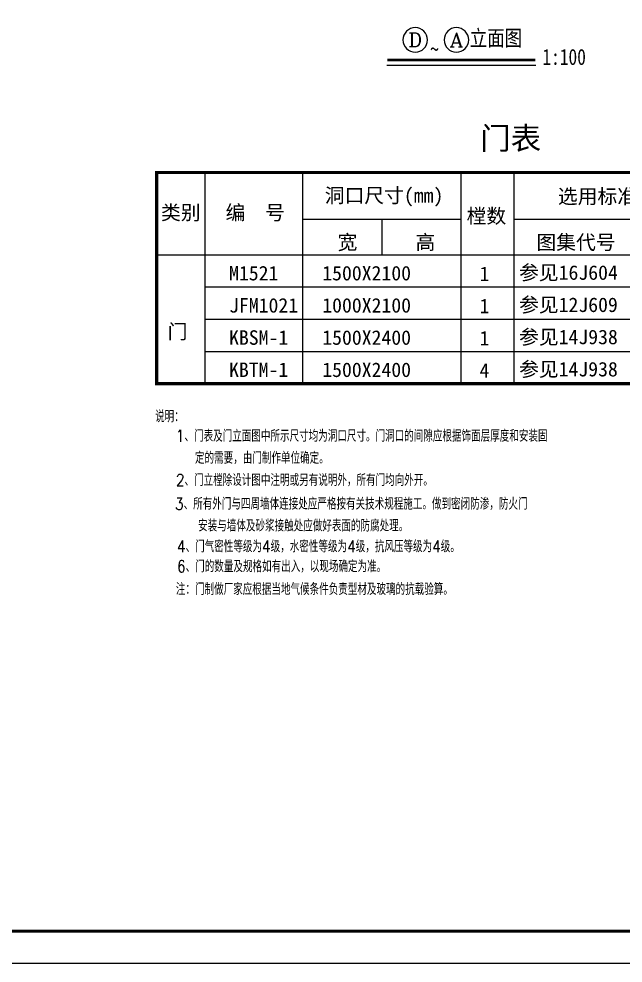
# Model space of a CAD drawing. Extents: x 5279878 to 5976284, y -275259 to -27697.
# Drawn here: x 5358558 to 5377455, y -275259 to -245701 of the extents above; entities that cross this region are included whole.
import ezdxf
from ezdxf.enums import TextEntityAlignment as Align

# ---------------------------------------------------------------- set-up
doc = ezdxf.new("R2010")
doc.units = 0
doc.header["$LTSCALE"] = 1000
doc.header["$MEASUREMENT"] = 0
doc.layers.get('0').update_dxf_attribs({"linetype": 'CONTINUOUS'})
for name, color, linetype in [('AXIS', 3, 'CONTINUOUS'), ('AXIS_TEXT', 7, 'CONTINUOUS'), ('DIM', 7, 'CONTINUOUS'), ('PUB_TEXT', 7, 'CONTINUOUS'), ('PUB_TITLE', 4, 'CONTINUOUS'), ('图名', 15, 'CONTINUOUS')]:
    doc.layers.add(name, color=color, linetype=linetype)
doc.styles.add('-宋体', font='', dxfattribs={"width": 0.8})
doc.styles.add('_TCH_AXIS', font='COMPLEX', dxfattribs={"bigfont": 'GBCBIG'})
doc.styles.add('COMPLEX', font='COMPLEX')
doc.styles.add('HZ1', font='txt.shx', dxfattribs={"bigfont": 'hzdx.shx'})
doc.styles.add('宋体', font='', dxfattribs={"width": 0.7})
doc.styles.get('-宋体').set_extended_font_data('SimSun')
doc.styles.get('宋体').set_extended_font_data('SimSun')

# ---------------------------------------------------------------- blocks, each defined once
blk = doc.blocks.new('_AXISO')
blk.add_circle((0, 0), 0.5)
at = {"layer": 'AXIS_TEXT', "style": 'COMPLEX', "width": 1.041667}
blk.add_attdef('A', text='', height=0.56, dxfattribs=at).set_placement((-0.25, -0.28), (0.25, -0.28), align=Align.FIT)

msp = doc.modelspace()

# ---------------------------------------------------------------- linework, layer by layer
at = {"layer": 'DIM', "color": 143}
for p, q in [((5364368.9, -250507.7), (5364368.9, -257117.6)), ((5367435.7, -257117.6), (5367435.7, -250507.7)), ((5372390.9, -257117.6), (5372390.9, -250507.7)), ((5374046.3, -257117.6), (5374046.3, -250507.7)), ((5367435.7, -251970.3), (5372390.9, -251970.3)), ((5369913.3, -251970.3), (5369913.3, -253085.6)), ((5374046.3, -251970.3), (5382645.3, -251970.3)), ((5362863.2, -253085.6), (5390666.7, -253085.6)), ((5364368.9, -254093.6), (5390666.7, -254093.6)), ((5364368.9, -255101.6), (5390666.7, -255101.6)), ((5364368.9, -255101.6), (5390666.7, -255101.6)), ((5364368.9, -255101.6), (5390666.7, -255101.6)), ((5364368.9, -255101.6), (5390666.7, -255101.6)), ((5364368.9, -255101.6), (5390666.7, -255101.6)), ((5364368.9, -256109.6), (5390666.7, -256109.6)), ((5362863.2, -257117.6), (5390666.7, -257117.6)), ((5362863.2, -257117.6), (5390666.7, -257117.6)), ((5364368.9, -257117.6), (5390666.7, -257117.6)), ((5364368.9, -257117.6), (5390666.7, -257117.6)), ((5364368.9, -257117.6), (5390666.7, -257117.6)), ((5364368.9, -257117.6), (5390666.7, -257117.6)), ((5364368.9, -257117.6), (5390666.7, -257117.6))]:
    msp.add_line(p, q, dxfattribs=at)
at = {"layer": 'PUB_TITLE', "color": 4}
msp.add_lwpolyline([(5315626.8, -275258.6), (5399726.8, -275258.6), (5399726.8, -215858.6), (5315626.8, -215858.6)], close=True, dxfattribs=at)
at = {"layer": 'PUB_TITLE', "color": 4, "const_width": 100}
msp.add_lwpolyline([(5318126.8, -274258.6), (5398726.8, -274258.6), (5398726.8, -216858.6), (5318126.8, -216858.6)], close=True, dxfattribs=at)
at = {"layer": 'PUB_TITLE', "const_width": 100.8}
msp.add_lwpolyline([(5362863.2, -250507.7), (5390666.7, -250507.7), (5390666.7, -257117.6), (5362863.2, -257117.6)], close=True, dxfattribs=at)
at = {"layer": '图名'}
msp.add_line((5370069.7, -247144.3), (5374726.4, -247144.3), dxfattribs=at)
at = {"layer": '图名', "const_width": 84}
msp.add_lwpolyline([(5370081.5, -246984.5), (5374714.6, -246984.5)], dxfattribs=at)

# ---------------------------------------------------------------- block references
at = {"layer": 'AXIS'}
ref = msp.add_blockref('_AXISO', (5370952.8, -246357.5), dxfattribs=dict(at, xscale=-768, yscale=768, zscale=768))
ref.add_attrib('A', 'D', dxfattribs={"layer": 'AXIS_TEXT', "height": 434.4, "style": '_TCH_AXIS', "width": 1.235294}).set_placement((5370735.5, -246574.7), (5371170, -246574.7), align=Align.FIT)
ref = msp.add_blockref('_AXISO', (5372241, -246357.5), dxfattribs=dict(at, xscale=-768, yscale=768, zscale=768))
ref.add_attrib('A', 'A', dxfattribs={"layer": 'AXIS_TEXT', "height": 434.4, "style": '_TCH_AXIS', "width": 1.166667}).set_placement((5372023.8, -246574.7), (5372458.2, -246574.7), align=Align.FIT)

# ---------------------------------------------------------------- texts
at = {"color": 4, "style": 'HZ1', "width": 0.85}
for s, p in [('说明：', (5362817.6, -258329.2, -35845)), ('1、门表及门立面图中所示尺寸均为洞口尺寸。门洞口的间隙应根据饰面层厚度和安装固', (5363467.2, -258939, -47793.3)), ('定的需要，由门制作单位确定。', (5364065.4, -259628.6, -47793.3)), ('2、门立樘除设计图中注明或另有说明外，所有门均向外开。', (5363467.2, -260322.1, -47793.3)), ('3、所有外门与四周墙体连接处应严格按有关技术规程施工。做到密闭防渗，防火门', (5363439.8, -261064.5, -35845)), ('安装与墙体及砂浆接触处应做好表面的防腐处理。', (5364164.1, -261748.7, -35845)), ('4、门气密性等级为4级，水密性等级为4级，抗风压等级为4级。', (5363502.3, -262399.2, -35845)), ('6、门的数量及规格如有出入，以现场确定为准。', (5363502.3, -263022.7, -35845)), ('注：门制做厂家应根据当地气候条件负责型材及玻璃的抗载验算。', (5363467.2, -263735.7, -47793.3))]:
    msp.add_text(s, height=370, dxfattribs=at).set_placement(p)
at = {"layer": 'PUB_TEXT', "linetype": 'Continuous', "style": '-宋体'}
for s, height, p in [('门表', 700, (5372982.5, -249787)), ('洞口尺寸(mm)', 453.6, (5368123.7, -251454.1)), ('选用标准图集及编号', 453.6, (5375416.3, -251482.9)), ('类别', 453.6, (5363001.9, -251989.4)), ('编  号', 453.6, (5365022.1, -251989.4)), ('樘数', 453.6, (5372560.8, -252096.6)), ('宽', 453.6, (5368525.4, -252918.3)), ('高', 453.6, (5370962.1, -252918.3)), ('图集代号', 453.6, (5374744.3, -252922)), ('1', 453.6, (5372965.2, -253907.1)), ('1', 453.6, (5372965.2, -254915.1)), ('门', 453.6, (5363210.2, -255713.7)), ('1', 453.6, (5372965.2, -255923.1)), ('4', 453.6, (5372965.2, -256931.1))]:
    msp.add_text(s, height=height, dxfattribs=at).set_placement(p)
at = {"layer": 'PUB_TEXT', "color": 4, "linetype": 'Continuous', "style": '-宋体'}
for s, p in [('M1521', (5365131.3, -253886.9)), ('1500X2100', (5368045.3, -253886.9)), ('JFM1021', (5365131.3, -254894.9)), ('1000X2100', (5368045.3, -254894.9)), ('KBSM-1', (5365131.3, -255902.9)), ('1500X2400', (5368045.3, -255902.9)), ('KBTM-1', (5365131.3, -256910.9)), ('1500X2400', (5368045.3, -256910.9))]:
    msp.add_text(s, height=453.6, dxfattribs=at).set_placement(p)
at = {"layer": 'PUB_TEXT', "color": 6, "linetype": 'Continuous', "style": '-宋体'}
for s, p in [('参见16J604', (5374200.7, -253868.9)), ('参见12J609', (5374200.7, -254876.9)), ('参见14J938', (5374200.7, -255884.9)), ('参见14J938', (5374200.7, -256892.9))]:
    msp.add_text(s, height=453.6, dxfattribs=at).set_placement(p)
at = {"layer": '图名', "style": '宋体', "width": 0.8}
for s, p in [('立面图', (5372659.3, -246551.6)), ('~', (5371421.2, -246898.9)), ('1:100', (5374930.5, -247140.6))]:
    msp.add_text(s, height=500, dxfattribs=at).set_placement(p)

doc.saveas('drawing.dxf')
